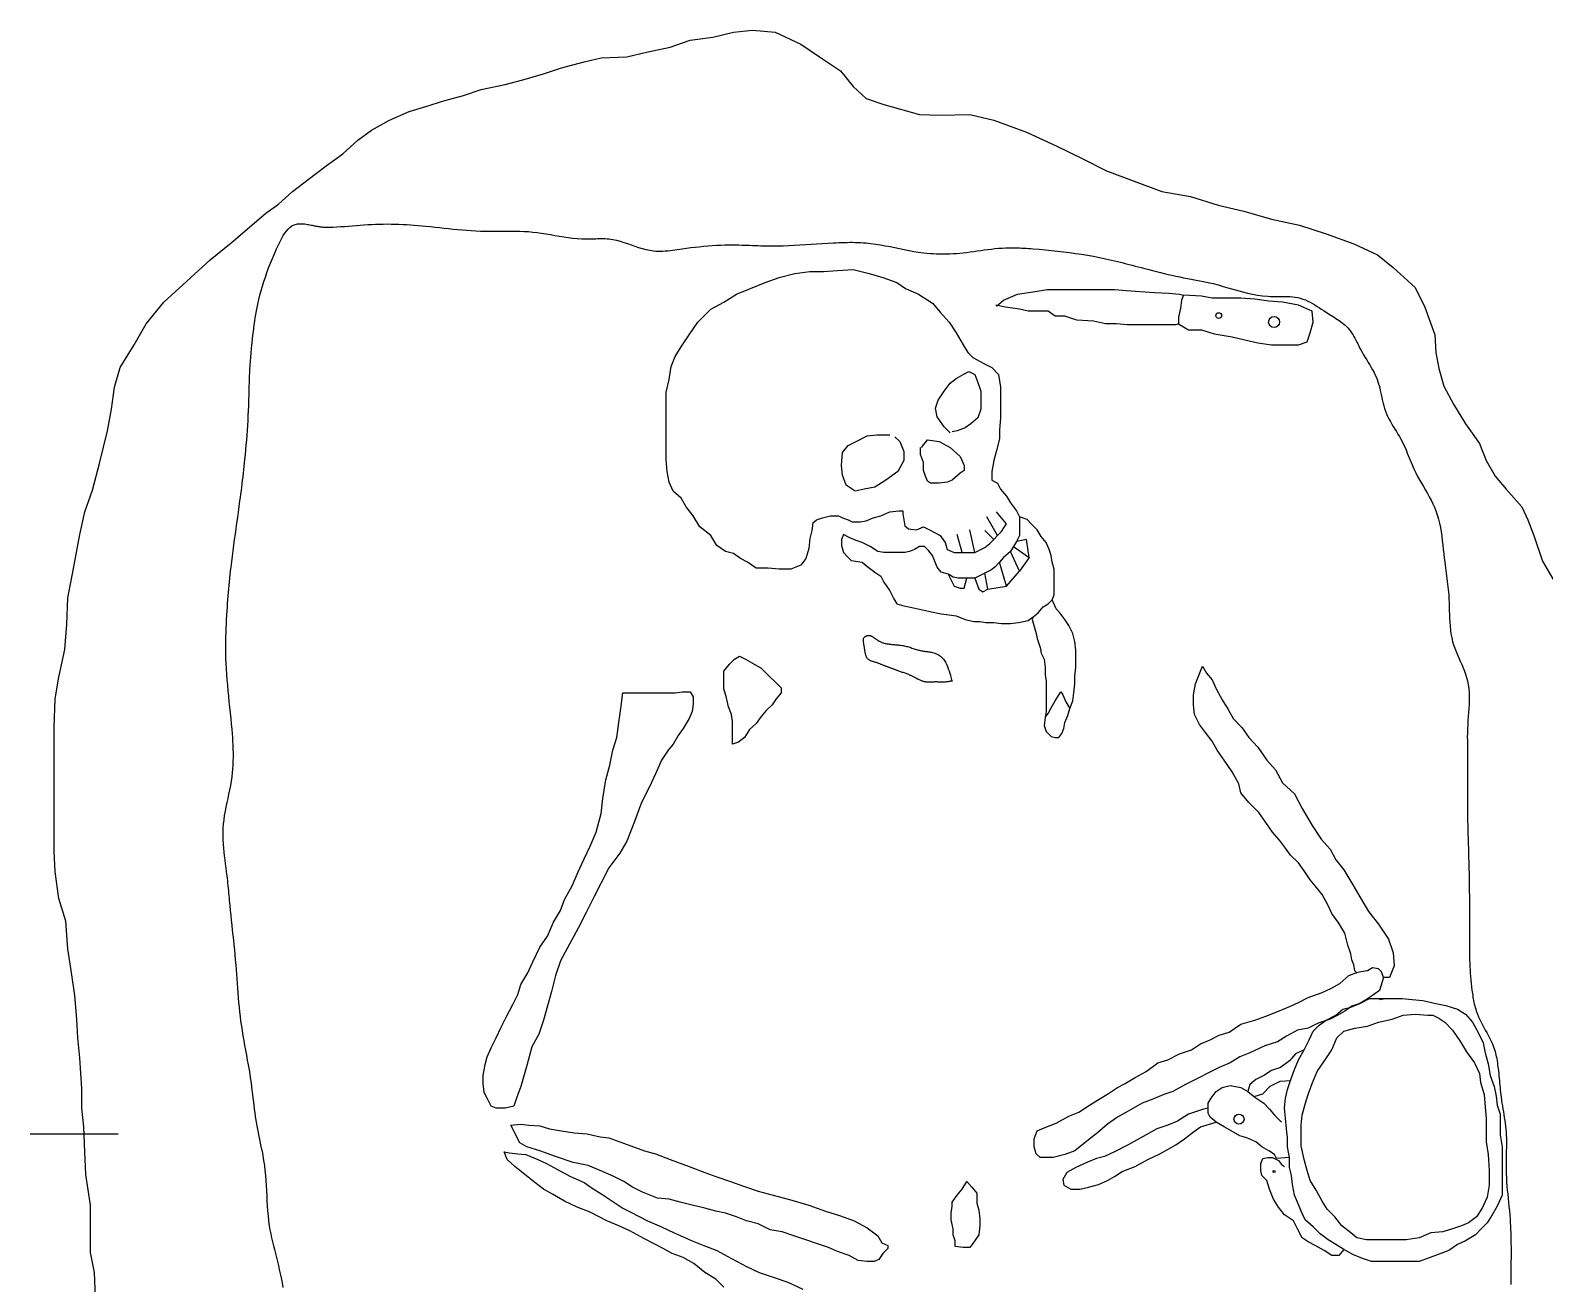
# Model space of a CAD drawing. Extents: x 1.8 to 16.5, y -1.2 to 17.1.
# Drawn here: x 4.76 to 12.05, y 11.09 to 17.12 of the extents above; entities that cross this region are included whole.
import ezdxf

# ---------------------------------------------------------------- set-up
doc = ezdxf.new("R2010")
doc.units = 0
doc.layers.add('LAYER1', color=7, linetype='CONTINUOUS')

msp = doc.modelspace()

# ---------------------------------------------------------------- linework, layer by layer
at = {"layer": 'LAYER1', "color": 7, "linetype": 'CONTINUOUS'}
for points in [[(5.8896, 16.2403), (5.9514, 16.2832), (6.0181, 16.3451), (6.0943, 16.4022), (6.18, 16.4688), (6.2609, 16.526), (6.3323, 16.5926), (6.399, 16.6402), (6.4847, 16.6879), (6.5799, 16.7307), (6.6609, 16.7545), (6.7513, 16.7831), (6.8418, 16.8069), (6.9275, 16.8354), (7.0418, 16.8593), (7.1275, 16.8831), (7.2274, 16.9116), (7.3131, 16.9402), (7.4226, 16.9688), (7.5036, 16.9878), (7.6274, 16.9926), (7.7226, 17.0164), (7.8369, 17.0402), (7.9321, 17.0735), (8.0416, 17.0878), (8.1416, 17.1116), (8.232, 17.1211), (8.3415, 17.1116), (8.4653, 17.0545), (8.5558, 16.9926), (8.6558, 16.9259), (8.7177, 16.8497), (8.7796, 16.7926), (8.8653, 16.764), (9.0367, 16.7164), (9.1367, 16.7117), (9.2795, 16.7164), (9.3938, 16.6879), (9.5509, 16.6307), (9.6937, 16.5641), (9.8223, 16.5022), (9.9365, 16.445), (10.2032, 16.3451), (10.3412, 16.3212), (10.4745, 16.2784), (10.5983, 16.2498), (10.7317, 16.2117), (10.865, 16.1832), (10.9935, 16.1403), (11.1268, 16.0927), (11.2411, 16.0403), (11.3173, 15.9784), (11.422, 15.8832), (11.4696, 15.788), (11.5172, 15.6547), (11.522, 15.569), (11.5363, 15.4928), (11.5601, 15.4071), (11.6077, 15.3214), (11.6648, 15.2262), (11.7315, 15.131), (11.7648, 15.05), (11.8077, 14.9738), (11.86, 14.9119), (11.9362, 14.8262), (11.9648, 14.7643), (11.9934, 14.6882), (12.0362, 14.5644), (12.1029, 14.4501)], [(5.0706, 11.0221), (5.0659, 11.1411), (5.0468, 11.2363), (5.0468, 11.3649), (5.0468, 11.4649), (5.023, 11.6125), (5.0183, 11.722), (5.0135, 11.841), (5.004, 11.9315), (5.004, 12.0267), (4.9945, 12.1743), (4.9849, 12.2695), (4.9802, 12.36), (4.9706, 12.4742), (4.9564, 12.5742), (4.9373, 12.698), (4.9278, 12.8313), (4.8945, 12.9408), (4.8754, 13.0694), (4.8707, 13.1694), (4.8707, 13.2836), (4.8707, 13.4312), (4.8707, 13.5645), (4.8707, 13.6693), (4.8707, 13.7645), (4.8754, 13.9026), (4.8945, 14.0073), (4.923, 14.1406), (4.9326, 14.2597), (4.9373, 14.3882), (4.9611, 14.512), (4.9945, 14.6929), (5.0183, 14.8024), (5.0563, 14.9072), (5.0897, 15.0357), (5.1278, 15.1929), (5.1468, 15.2976), (5.1611, 15.4023), (5.1897, 15.4976), (5.2563, 15.6071), (5.3135, 15.7071), (5.3992, 15.8118), (5.5087, 15.9118), (5.6229, 16.0165), (5.7229, 16.0975), (5.8896, 16.2403)], [(5.7425, 12.6695), (5.7402, 12.6934), (5.7378, 12.7172), (5.7354, 12.741), (5.7329, 12.7648), (5.7304, 12.7886), (5.7278, 12.8124), (5.7253, 12.8362), (5.7229, 12.8599), (5.7205, 12.8837), (5.7182, 12.9075), (5.717, 12.9194), (5.7159, 12.9313), (5.7148, 12.9432), (5.7137, 12.9551), (5.7126, 12.967), (5.7115, 12.9789), (5.7103, 12.9908), (5.7091, 13.0027), (5.7079, 13.0146), (5.7066, 13.0265), (5.7053, 13.0384), (5.7039, 13.0503), (5.7015, 13.0694), (5.6989, 13.0885), (5.6963, 13.1076), (5.6938, 13.1267), (5.6914, 13.1457), (5.6892, 13.1648), (5.6873, 13.1839), (5.6857, 13.2029), (5.6846, 13.222), (5.6841, 13.241), (5.6841, 13.2599), (5.6848, 13.2789), (5.6865, 13.2996), (5.6889, 13.3202), (5.692, 13.3408), (5.6957, 13.3614), (5.6997, 13.382), (5.704, 13.4026), (5.7084, 13.4232), (5.7128, 13.4438), (5.7171, 13.4644), (5.721, 13.485), (5.7246, 13.5057), (5.7277, 13.5264), (5.7299, 13.5454), (5.7316, 13.5643), (5.7328, 13.5833), (5.7335, 13.6023), (5.7339, 13.6214), (5.7338, 13.6405), (5.7334, 13.6596), (5.7328, 13.6786), (5.7318, 13.6977), (5.7306, 13.7168), (5.7292, 13.7359), (5.7277, 13.755), (5.7253, 13.7817), (5.7227, 13.8083), (5.72, 13.8349), (5.7173, 13.8615), (5.7145, 13.8881), (5.7117, 13.9146), (5.709, 13.9412), (5.7065, 13.9677), (5.7042, 13.9942), (5.7022, 14.0208), (5.7005, 14.0474), (5.6991, 14.074), (5.6983, 14.095), (5.6978, 14.116), (5.6976, 14.137), (5.6975, 14.158), (5.6977, 14.1791), (5.6981, 14.2001), (5.6987, 14.2211), (5.6994, 14.2422), (5.7003, 14.2632), (5.7014, 14.2843), (5.7026, 14.3053), (5.7039, 14.3263), (5.7051, 14.3438), (5.7063, 14.3613), (5.7076, 14.3788), (5.709, 14.3963), (5.7105, 14.4138), (5.7121, 14.4312), (5.7137, 14.4487), (5.7154, 14.4661), (5.7172, 14.4835), (5.719, 14.501), (5.7209, 14.5184), (5.7229, 14.5358), (5.7261, 14.5624), (5.7294, 14.589), (5.7328, 14.6156), (5.7363, 14.6422), (5.7399, 14.6688), (5.7436, 14.6954), (5.7473, 14.7219), (5.7511, 14.7485), (5.7548, 14.7751), (5.7585, 14.8017), (5.7622, 14.8282), (5.7658, 14.8548), (5.768, 14.8714), (5.7702, 14.8881), (5.7723, 14.9047), (5.7744, 14.9214), (5.7765, 14.938), (5.7785, 14.9547), (5.7805, 14.9714), (5.7824, 14.988), (5.7843, 15.0047), (5.7861, 15.0214), (5.7879, 15.0381), (5.7896, 15.0548), (5.7919, 15.0781), (5.794, 15.1015), (5.7961, 15.1249), (5.798, 15.1482), (5.7998, 15.1716), (5.8015, 15.195), (5.803, 15.2185), (5.8044, 15.2419), (5.8057, 15.2653), (5.8068, 15.2888), (5.8078, 15.3122), (5.8086, 15.3357), (5.809, 15.348), (5.8093, 15.3603), (5.8097, 15.3726), (5.81, 15.3849), (5.8103, 15.3972), (5.8106, 15.4095), (5.811, 15.4219), (5.8113, 15.4342), (5.8118, 15.4464), (5.8122, 15.4587), (5.8128, 15.471), (5.8134, 15.4833), (5.8139, 15.4932), (5.8145, 15.5031), (5.8152, 15.513), (5.8159, 15.5229), (5.8166, 15.5328), (5.8174, 15.5427), (5.8183, 15.5526), (5.8191, 15.5626), (5.82, 15.5725), (5.821, 15.5824), (5.8219, 15.5924), (5.8229, 15.6023), (5.8246, 15.6192), (5.8264, 15.6361), (5.8283, 15.653), (5.8303, 15.6699), (5.8324, 15.6867), (5.8346, 15.7035), (5.837, 15.7203), (5.8395, 15.7369), (5.8422, 15.7534), (5.8451, 15.7699), (5.8482, 15.7862), (5.8515, 15.8023), (5.8564, 15.8245), (5.8617, 15.8464), (5.8676, 15.8682), (5.8738, 15.8898), (5.8806, 15.9115), (5.8878, 15.9332), (5.8955, 15.955), (5.9037, 15.977), (5.9125, 15.9993), (5.9217, 16.0221), (5.9315, 16.0452), (5.9419, 16.0689), (5.9478, 16.082), (5.9539, 16.095), (5.9602, 16.1079), (5.9669, 16.1204), (5.9739, 16.1325), (5.9813, 16.1438), (5.9892, 16.1543), (5.9976, 16.1638), (6.0065, 16.1721), (6.016, 16.179), (6.0262, 16.1843), (6.0371, 16.1879)], [(6.0371, 16.1879), (6.0426, 16.189), (6.0482, 16.1896), (6.0539, 16.19), (6.0598, 16.19), (6.0657, 16.1897), (6.0718, 16.1892), (6.0779, 16.1885), (6.084, 16.1877), (6.0902, 16.1867), (6.0963, 16.1856), (6.1025, 16.1844), (6.1086, 16.1832), (6.1134, 16.1822), (6.1183, 16.1812), (6.1231, 16.1802), (6.1279, 16.1793), (6.1326, 16.1784), (6.1373, 16.1775), (6.1421, 16.1767), (6.1468, 16.1759), (6.1515, 16.1752), (6.1562, 16.1746), (6.1609, 16.1741), (6.1657, 16.1737), (6.1696, 16.1734), (6.1735, 16.1732), (6.1775, 16.173), (6.1814, 16.1729), (6.1854, 16.1729), (6.1894, 16.1729), (6.1934, 16.173), (6.1974, 16.1731), (6.2013, 16.1732), (6.2053, 16.1733), (6.2093, 16.1735), (6.2133, 16.1737), (6.2321, 16.1746), (6.2508, 16.1758), (6.2695, 16.177), (6.2882, 16.1784), (6.3068, 16.1798), (6.3254, 16.1813), (6.344, 16.1827), (6.3626, 16.1841), (6.3812, 16.1853), (6.3999, 16.1864), (6.4185, 16.1873), (6.4371, 16.1879), (6.4557, 16.1883), (6.4743, 16.1885), (6.493, 16.1884), (6.5116, 16.188), (6.5303, 16.1875), (6.549, 16.1867), (6.5676, 16.1857), (6.5863, 16.1846), (6.6049, 16.1833), (6.6236, 16.1818), (6.6422, 16.1802), (6.6609, 16.1784), (6.6827, 16.1762), (6.7045, 16.1739), (6.7263, 16.1715), (6.7481, 16.1691), (6.7699, 16.1667), (6.7917, 16.1643), (6.8135, 16.1621), (6.8353, 16.1601), (6.8572, 16.1583), (6.879, 16.1567), (6.9008, 16.1555), (6.9227, 16.1546), (6.9437, 16.1541), (6.9648, 16.1539), (6.9859, 16.1539), (7.0069, 16.1541), (7.028, 16.1543), (7.0491, 16.1544), (7.0701, 16.1544), (7.0912, 16.1542), (7.1122, 16.1538), (7.1332, 16.1529), (7.1542, 16.1517), (7.1751, 16.1498), (7.1965, 16.1474), (7.2179, 16.1444), (7.2393, 16.141), (7.2606, 16.1374), (7.282, 16.1337), (7.3033, 16.1301), (7.3247, 16.1266), (7.3461, 16.1234), (7.3675, 16.1207), (7.389, 16.1185), (7.4106, 16.1171), (7.4322, 16.1165), (7.4413, 16.1166), (7.4505, 16.1167), (7.4597, 16.117), (7.4688, 16.1173), (7.478, 16.1177), (7.4871, 16.1179), (7.4963, 16.1182), (7.5054, 16.1182), (7.5145, 16.1182), (7.5236, 16.1179), (7.5327, 16.1173), (7.5417, 16.1165), (7.5598, 16.1139), (7.5778, 16.1101), (7.5957, 16.1053), (7.6135, 16.0999), (7.6312, 16.0941), (7.649, 16.0879), (7.6667, 16.0818), (7.6844, 16.076), (7.7021, 16.0706), (7.72, 16.0658), (7.7379, 16.062), (7.7559, 16.0594), (7.7673, 16.0584), (7.7786, 16.0579), (7.7901, 16.0578), (7.8015, 16.0582), (7.813, 16.0588), (7.8246, 16.0598), (7.8361, 16.061), (7.8477, 16.0624), (7.8593, 16.0639), (7.8708, 16.0656), (7.8824, 16.0672), (7.894, 16.0689), (7.9147, 16.0718), (7.9354, 16.0745), (7.9561, 16.077), (7.9767, 16.0792), (7.9974, 16.0813), (8.018, 16.0831), (8.0386, 16.0846), (8.0591, 16.0859), (8.0797, 16.0869), (8.1003, 16.0875), (8.1209, 16.0879), (8.1416, 16.088), (8.1546, 16.0878), (8.1677, 16.0875), (8.1808, 16.0872), (8.1939, 16.0868), (8.207, 16.0863), (8.2201, 16.0858), (8.2332, 16.0852), (8.2463, 16.0847), (8.2594, 16.0842), (8.2725, 16.0838), (8.2856, 16.0835), (8.2987, 16.0832), (8.3257, 16.083), (8.3527, 16.0833), (8.3796, 16.0839), (8.4066, 16.0848), (8.4335, 16.0861), (8.4605, 16.0875), (8.4874, 16.0891), (8.5144, 16.0908), (8.5414, 16.0926), (8.5684, 16.0943), (8.5954, 16.0959), (8.6225, 16.0975), (8.6356, 16.0982), (8.6487, 16.0988), (8.6618, 16.0993), (8.675, 16.0997), (8.6881, 16.1001), (8.7012, 16.1003), (8.7143, 16.1003), (8.7274, 16.1001), (8.7405, 16.0998), (8.7535, 16.0993), (8.7666, 16.0985), (8.7796, 16.0975), (8.8027, 16.095), (8.8258, 16.0918), (8.8488, 16.0881), (8.8718, 16.0839), (8.8947, 16.0794), (8.9176, 16.0747), (8.9406, 16.0699), (8.9635, 16.0652), (8.9865, 16.0607), (9.0095, 16.0566), (9.0326, 16.0529), (9.0557, 16.0499), (9.0715, 16.0482), (9.0873, 16.0468), (9.1032, 16.0458), (9.119, 16.0451), (9.1349, 16.0447), (9.1508, 16.0446), (9.1667, 16.0448), (9.1826, 16.0453), (9.1986, 16.046), (9.2144, 16.0471), (9.2303, 16.0483), (9.2462, 16.0499), (9.2633, 16.0518), (9.2804, 16.0539), (9.2975, 16.0562), (9.3145, 16.0586), (9.3316, 16.061), (9.3486, 16.0634), (9.3656, 16.0657), (9.3826, 16.0679), (9.3997, 16.0698), (9.4167, 16.0715), (9.4338, 16.0728), (9.4509, 16.0737), (9.462, 16.074), (9.4731, 16.0742), (9.4842, 16.0742), (9.4953, 16.074), (9.5064, 16.0737), (9.5175, 16.0733), (9.5286, 16.0727), (9.5397, 16.0721), (9.5508, 16.0714), (9.562, 16.0706), (9.5731, 16.0698), (9.5842, 16.0689), (9.6134, 16.0665), (9.6426, 16.0639), (9.6718, 16.061), (9.7009, 16.0579), (9.73, 16.0546), (9.7591, 16.0509), (9.788, 16.0469), (9.8169, 16.0426), (9.8458, 16.0379), (9.8745, 16.0328), (9.9032, 16.0273), (9.9318, 16.0213), (9.9461, 16.0181), (9.9605, 16.0148), (9.9748, 16.0114), (9.9891, 16.008), (10.0034, 16.0044), (10.0177, 16.0008), (10.0319, 15.9971), (10.0462, 15.9934), (10.0604, 15.9897), (10.0747, 15.9859), (10.0889, 15.9822), (10.1032, 15.9784), (10.1217, 15.9736), (10.1403, 15.9688), (10.1588, 15.964), (10.1774, 15.9593), (10.196, 15.9547), (10.2146, 15.9502), (10.2333, 15.9458), (10.2519, 15.9416), (10.2706, 15.9375), (10.2894, 15.9335), (10.3081, 15.9297), (10.327, 15.9261), (10.3353, 15.9245), (10.3436, 15.923), (10.352, 15.9215), (10.3603, 15.92), (10.3687, 15.9185), (10.377, 15.917), (10.3854, 15.9155), (10.3937, 15.9139), (10.402, 15.9123), (10.4104, 15.9106), (10.4187, 15.9089), (10.4269, 15.907), (10.4507, 15.9013), (10.4744, 15.895), (10.4979, 15.8883), (10.5214, 15.8814), (10.545, 15.8745), (10.5685, 15.8677), (10.5921, 15.8613), (10.6159, 15.8553), (10.6397, 15.8501), (10.6638, 15.8457), (10.6881, 15.8424), (10.7126, 15.8404), (10.7259, 15.8398), (10.7392, 15.8396), (10.7526, 15.8395), (10.766, 15.8395), (10.7793, 15.8396), (10.7926, 15.8395), (10.8058, 15.8392), (10.8189, 15.8386), (10.8319, 15.8375), (10.8447, 15.836)], [(10.8447, 15.836), (10.8573, 15.8338), (10.8697, 15.8309), (10.8819, 15.8271), (10.8939, 15.8226), (10.9057, 15.8174), (10.9173, 15.8117), (10.9288, 15.8054), (10.9401, 15.7987), (10.9514, 15.7917), (10.9627, 15.7845), (10.9739, 15.7771), (10.9852, 15.7696), (10.9965, 15.7621), (11.0078, 15.7547), (11.0159, 15.7495), (11.0241, 15.7444), (11.0322, 15.7393), (11.0402, 15.7341), (11.0482, 15.7289), (11.056, 15.7237), (11.0637, 15.7183), (11.0712, 15.7127), (11.0784, 15.7069), (11.0853, 15.7009), (11.092, 15.6946), (11.0983, 15.688), (11.1047, 15.6805), (11.1107, 15.6726), (11.1163, 15.6644), (11.1217, 15.6559), (11.1268, 15.6472), (11.1317, 15.6383), (11.1365, 15.6292), (11.1412, 15.6201), (11.1459, 15.6109), (11.1506, 15.6016), (11.1553, 15.5924), (11.1602, 15.5833), (11.1671, 15.5708), (11.1743, 15.5585), (11.1817, 15.5463), (11.1891, 15.5342), (11.1965, 15.5222), (11.2038, 15.5102), (11.211, 15.4981), (11.2178, 15.4859), (11.2244, 15.4737), (11.2305, 15.4612), (11.2361, 15.4486), (11.2411, 15.4357), (11.2451, 15.4237), (11.2486, 15.4116), (11.2517, 15.3993), (11.2546, 15.3869), (11.2573, 15.3744), (11.26, 15.3619), (11.2626, 15.3494), (11.2653, 15.3369), (11.2683, 15.3245), (11.2715, 15.3122), (11.2751, 15.3), (11.2792, 15.2881), (11.2843, 15.2751), (11.2901, 15.2625), (11.2963, 15.25), (11.303, 15.2377), (11.31, 15.2255), (11.3172, 15.2134), (11.3246, 15.2014), (11.332, 15.1893), (11.3393, 15.1773), (11.3465, 15.1651), (11.3535, 15.1529), (11.3601, 15.1405), (11.3655, 15.1297), (11.3706, 15.1187), (11.3755, 15.1077), (11.3802, 15.0965), (11.3848, 15.0854), (11.3893, 15.0741), (11.3938, 15.0629), (11.3982, 15.0517), (11.4028, 15.0405), (11.4074, 15.0293), (11.4122, 15.0182), (11.4173, 15.0072), (11.4255, 14.9902), (11.4343, 14.9735), (11.4434, 14.9569), (11.4528, 14.9404), (11.4623, 14.924), (11.4718, 14.9076), (11.4812, 14.8912), (11.4903, 14.8748), (11.4991, 14.8582), (11.5074, 14.8414), (11.5151, 14.8244), (11.522, 14.8072), (11.5288, 14.7877), (11.5346, 14.7678), (11.5395, 14.7476), (11.5438, 14.7272), (11.5474, 14.7066), (11.5505, 14.6858), (11.5532, 14.6648), (11.5557, 14.6438), (11.5579, 14.6227), (11.5602, 14.6017), (11.5624, 14.5806), (11.5648, 14.5596), (11.5665, 14.5465), (11.5682, 14.5333), (11.57, 14.5202), (11.5718, 14.5072), (11.5736, 14.4941), (11.5754, 14.4811), (11.5771, 14.468), (11.5788, 14.455), (11.5803, 14.4419), (11.5817, 14.4288), (11.5829, 14.4157), (11.5839, 14.4025), (11.585, 14.3837), (11.5857, 14.3649), (11.5863, 14.346), (11.5867, 14.3271), (11.5872, 14.3083), (11.5879, 14.2894), (11.5889, 14.2707), (11.5904, 14.252), (11.5924, 14.2334), (11.595, 14.215), (11.5985, 14.1968), (11.6029, 14.1787), (11.6078, 14.1626), (11.6134, 14.1466), (11.6196, 14.1307), (11.6261, 14.1149), (11.6329, 14.0992), (11.6398, 14.0835), (11.6466, 14.0678), (11.6532, 14.0521), (11.6595, 14.0363), (11.6652, 14.0204), (11.6702, 14.0044), (11.6744, 13.9883), (11.6779, 13.9699), (11.6803, 13.9513), (11.6818, 13.9325), (11.6824, 13.9136), (11.6823, 13.8946), (11.6817, 13.8754), (11.6807, 13.8562), (11.6794, 13.8369), (11.678, 13.8176), (11.6766, 13.7982), (11.6753, 13.779), (11.6744, 13.7597), (11.674, 13.7506), (11.6738, 13.7414), (11.6737, 13.7322), (11.6736, 13.7231), (11.6736, 13.714), (11.6737, 13.7049), (11.6737, 13.6957), (11.6738, 13.6866), (11.674, 13.6775), (11.6741, 13.6684), (11.6742, 13.6593), (11.6744, 13.6502), (11.6745, 13.6399), (11.6745, 13.6296), (11.6746, 13.6193), (11.6746, 13.609), (11.6746, 13.5987), (11.6746, 13.5884), (11.6746, 13.5781), (11.6746, 13.5677), (11.6745, 13.5574), (11.6745, 13.5471), (11.6744, 13.5368), (11.6744, 13.5264), (11.6743, 13.5126), (11.6742, 13.4987), (11.6741, 13.4848), (11.6741, 13.4709), (11.674, 13.457), (11.674, 13.4431), (11.674, 13.4292), (11.674, 13.4153), (11.674, 13.4015), (11.6741, 13.3876), (11.6742, 13.3737), (11.6744, 13.3598), (11.6746, 13.3439), (11.6749, 13.3281), (11.6752, 13.3122), (11.6755, 13.2963), (11.6759, 13.2805), (11.6764, 13.2646), (11.6768, 13.2487), (11.6773, 13.2328), (11.6777, 13.217), (11.6782, 13.2011), (11.6787, 13.1852), (11.6791, 13.1694), (11.6799, 13.142), (11.6806, 13.1146), (11.6812, 13.0872), (11.6818, 13.0599), (11.6823, 13.0325), (11.6828, 13.0051), (11.6832, 12.9777), (11.6835, 12.9504), (11.6837, 12.923), (11.6839, 12.8956), (11.6839, 12.8682), (11.6839, 12.8408), (11.6838, 12.8273), (11.6838, 12.8139), (11.6837, 12.8004), (11.6836, 12.7869), (11.6835, 12.7734), (11.6835, 12.7599), (11.6834, 12.7464), (11.6834, 12.7329), (11.6835, 12.7194), (11.6835, 12.7059), (11.6837, 12.6924), (11.6839, 12.679), (11.6842, 12.6627), (11.6847, 12.6464), (11.6853, 12.6301), (11.686, 12.6138), (11.6869, 12.5975), (11.6879, 12.5813), (11.6891, 12.565), (11.6905, 12.5487), (11.6921, 12.5325), (11.6939, 12.5162), (11.6959, 12.5), (11.6982, 12.4838), (11.6994, 12.4752), (11.7008, 12.4667), (11.7023, 12.4582), (11.7038, 12.4498), (11.7055, 12.4413), (11.7073, 12.4329), (11.7093, 12.4246), (11.7115, 12.4163), (11.7138, 12.408), (11.7163, 12.3999), (11.719, 12.3918), (11.722, 12.3838), (11.7274, 12.3707), (11.7333, 12.3578), (11.7396, 12.3451), (11.7463, 12.3326), (11.7532, 12.3201), (11.7602, 12.3076), (11.7672, 12.2952), (11.774, 12.2827), (11.7807, 12.2701), (11.787, 12.2574), (11.7928, 12.2445), (11.7981, 12.2314), (11.8013, 12.2227), (11.8042, 12.2138), (11.8068, 12.2049), (11.8092, 12.1959), (11.8113, 12.1868), (11.8133, 12.1776), (11.8151, 12.1684), (11.8167, 12.1592), (11.8182, 12.1499), (11.8196, 12.1406), (11.8208, 12.1312), (11.822, 12.1219), (11.8233, 12.1104), (11.8245, 12.0988), (11.8256, 12.0873), (11.8267, 12.0758), (11.8278, 12.0642), (11.8289, 12.0527), (11.8299, 12.0412), (11.831, 12.0297), (11.8322, 12.0182), (11.8334, 12.0068), (11.8348, 11.9953), (11.8362, 11.9838), (11.8382, 11.9699), (11.8403, 11.9561), (11.8425, 11.9422), (11.8448, 11.9283), (11.8471, 11.9145), (11.8494, 11.9006), (11.8516, 11.8867), (11.8537, 11.8729)], [(9.5747, 14.7453), (9.5747, 14.7453)], [(9.3652, 14.4311), (9.3652, 14.4311)], [(5.9742, 11.0687), (5.9701, 11.0913), (5.9657, 11.1139), (5.961, 11.1363), (5.9567, 11.1554), (5.9521, 11.1745), (5.9474, 11.1935), (5.9426, 11.2125), (5.9377, 11.2314), (5.9329, 11.2504), (5.9282, 11.2694), (5.9237, 11.2884), (5.9194, 11.3074), (5.9154, 11.3265), (5.9118, 11.3457), (5.9086, 11.3649), (5.9053, 11.3889), (5.9026, 11.4129), (5.9005, 11.4371), (5.8988, 11.4613), (5.8974, 11.4856), (5.8961, 11.5099), (5.8948, 11.5343), (5.8935, 11.5586), (5.8919, 11.5828), (5.8901, 11.6071), (5.8877, 11.6312), (5.8848, 11.6553), (5.8824, 11.6721), (5.8796, 11.6888), (5.8766, 11.7055), (5.8735, 11.7222), (5.8701, 11.7388), (5.8667, 11.7554), (5.8632, 11.772), (5.8597, 11.7887), (5.8563, 11.8053), (5.8529, 11.8219), (5.8497, 11.8386), (5.8467, 11.8553), (5.8437, 11.873), (5.841, 11.8908), (5.8385, 11.9087), (5.8361, 11.9265), (5.8338, 11.9444), (5.8317, 11.9623), (5.8295, 11.9802), (5.8274, 11.9981), (5.8252, 12.0159), (5.823, 12.0338), (5.8206, 12.0517), (5.8181, 12.0695), (5.8146, 12.093), (5.8108, 12.1165), (5.8067, 12.1399), (5.8026, 12.1632), (5.7983, 12.1866), (5.794, 12.21), (5.7897, 12.2333), (5.7855, 12.2567), (5.7814, 12.2801), (5.7775, 12.3035), (5.7739, 12.327), (5.7705, 12.3504), (5.7677, 12.3729), (5.7651, 12.3955), (5.7627, 12.418), (5.7606, 12.4406), (5.7587, 12.4632), (5.7569, 12.4859), (5.7552, 12.5085), (5.7535, 12.5312), (5.7519, 12.5538), (5.7502, 12.5765), (5.7485, 12.5992), (5.7467, 12.6218), (5.7447, 12.6457), (5.7425, 12.6695)], [(10.8888, 12.2124), (10.8888, 12.2124)], [(11.8537, 11.8729), (11.8557, 11.859), (11.8574, 11.8451), (11.8589, 11.8311), (11.86, 11.8172), (11.8609, 11.8022), (11.8615, 11.7872), (11.8617, 11.7721), (11.8618, 11.757), (11.8616, 11.7419), (11.8613, 11.7268), (11.861, 11.7117), (11.8606, 11.6966), (11.8603, 11.6815), (11.86, 11.6664), (11.8599, 11.6513), (11.86, 11.6363), (11.8606, 11.6164), (11.8615, 11.5965), (11.8627, 11.5767), (11.8643, 11.5568), (11.866, 11.537), (11.8679, 11.5172), (11.8699, 11.4973), (11.8719, 11.4775), (11.8739, 11.4577), (11.8758, 11.4379), (11.8775, 11.4181), (11.8791, 11.3982), (11.8802, 11.3812), (11.8812, 11.3641), (11.882, 11.3471), (11.8826, 11.33), (11.8831, 11.313), (11.8835, 11.2959), (11.8837, 11.2789), (11.8839, 11.2618), (11.884, 11.2447), (11.884, 11.2276), (11.8839, 11.2106), (11.8838, 11.1935), (11.8838, 11.1812), (11.8837, 11.1689), (11.8836, 11.1566), (11.8835, 11.1443), (11.8834, 11.132), (11.8834, 11.1197), (11.8834, 11.1074), (11.8834, 11.0951), (11.8834, 11.0828)]]:
    msp.add_lwpolyline(points, dxfattribs=at)
at = {"layer": 'LAYER1', "color": 4, "linetype": 'CONTINUOUS'}
for points in [[(8.5225, 14.7501), (8.5177, 14.712), (8.5082, 14.6739), (8.5034, 14.6263), (8.4891, 14.5787), (8.4653, 14.5453), (8.4177, 14.5263), (8.3606, 14.5263), (8.3082, 14.5311), (8.2511, 14.5311), (8.2082, 14.5596), (8.1749, 14.5787), (8.1416, 14.6025), (8.1035, 14.612), (8.0606, 14.6406), (8.0321, 14.6882), (7.9797, 14.731), (7.9464, 14.7834), (7.913, 14.8262), (7.8892, 14.8691), (7.8511, 14.9024), (7.8321, 14.9453), (7.8226, 14.9976), (7.8178, 15.0548), (7.8178, 15.1262), (7.8178, 15.1976), (7.8178, 15.2547), (7.8178, 15.3166), (7.8178, 15.3785), (7.8321, 15.4404), (7.8416, 15.5023), (7.8607, 15.5499), (7.8892, 15.5976), (7.9273, 15.6547), (7.9702, 15.7166), (8.0321, 15.7785), (8.094, 15.8118), (8.1559, 15.8499), (8.2225, 15.8785), (8.2939, 15.907), (8.3606, 15.9308), (8.4368, 15.9499), (8.5082, 15.9594), (8.5748, 15.9594), (8.6415, 15.9642), (8.7177, 15.9689), (8.7939, 15.9499), (8.8605, 15.9308), (8.9272, 15.907), (8.97, 15.8785), (9.0319, 15.8499), (9.0986, 15.807), (9.1367, 15.7642), (9.1795, 15.7166), (9.2128, 15.6642), (9.2462, 15.6071), (9.27, 15.569), (9.2938, 15.5452), (9.3462, 15.5166), (9.3842, 15.4976), (9.4176, 15.4642), (9.4271, 15.4023), (9.4271, 15.35), (9.4271, 15.3166), (9.4271, 15.2547), (9.4223, 15.1976), (9.4223, 15.1548), (9.408, 15.0976), (9.3938, 15.05), (9.3842, 14.9976), (9.3842, 14.9548), (9.4128, 14.9405), (9.4271, 14.9119), (9.4557, 14.8786), (9.4747, 14.8453), (9.5033, 14.8072), (9.5176, 14.7786), (9.5176, 14.7215), (9.5176, 14.6882), (9.5033, 14.6596), (9.489, 14.6358), (9.4747, 14.612), (9.4414, 14.5834), (9.4223, 14.5596), (9.3985, 14.5358), (9.3795, 14.5215), (9.3509, 14.5072), (9.3319, 14.4977), (9.3033, 14.4834), (9.2843, 14.4834), (9.2652, 14.4834), (9.2414, 14.4834), (9.2224, 14.4834), (9.1986, 14.4882), (9.1748, 14.5025), (9.1414, 14.512), (9.1224, 14.5358), (9.1081, 14.5691), (9.0986, 14.5929), (9.0795, 14.6168), (9.0605, 14.6358), (9.0367, 14.6358), (9.0129, 14.6215), (8.9891, 14.612), (8.9653, 14.6072), (8.9272, 14.6072), (8.8938, 14.6072), (8.8653, 14.6072), (8.8367, 14.612), (8.7986, 14.6358), (8.7605, 14.6548), (8.732, 14.6644), (8.6986, 14.6786), (8.6701, 14.6929), (8.6605, 14.6691), (8.6605, 14.6406), (8.6701, 14.6072), (8.6891, 14.5882), (8.7082, 14.5691), (8.7605, 14.5596), (8.7891, 14.5358), (8.8224, 14.512), (8.851, 14.493), (8.8653, 14.4644), (8.8938, 14.4215), (8.9129, 14.3835), (8.9272, 14.3597), (8.9605, 14.3501), (9.0081, 14.3406), (9.051, 14.3311), (9.0938, 14.3216), (9.1414, 14.312), (9.1795, 14.3073), (9.2128, 14.3025), (9.2557, 14.2835), (9.2985, 14.274), (9.3271, 14.274), (9.3557, 14.2692), (9.3938, 14.2692), (9.4319, 14.2644), (9.4747, 14.2644), (9.5128, 14.2692), (9.5366, 14.274), (9.5604, 14.2787), (9.5842, 14.2978), (9.608, 14.3168), (9.6318, 14.3454), (9.6556, 14.3597), (9.6747, 14.3787), (9.6842, 14.4025), (9.6842, 14.4263), (9.6842, 14.4596), (9.6842, 14.493), (9.6842, 14.5263), (9.6747, 14.5596), (9.6699, 14.5929), (9.6604, 14.6215), (9.6461, 14.6548), (9.6223, 14.6834), (9.6033, 14.7167), (9.5747, 14.7453), (9.5747, 14.7453)], [(9.1843, 15.1833), (9.1557, 15.2119), (9.1224, 15.2595), (9.1129, 15.3024), (9.1271, 15.3404), (9.1557, 15.3833), (9.1843, 15.4214), (9.2128, 15.4452), (9.2462, 15.4642), (9.2747, 15.4785), (9.3033, 15.4642), (9.3176, 15.4261), (9.3319, 15.3833), (9.3319, 15.3357), (9.3319, 15.2976), (9.3176, 15.2547), (9.2843, 15.2262), (9.2557, 15.2071), (9.2176, 15.1929), (9.1938, 15.1881)], [(8.9176, 15.1643), (8.9415, 15.1405), (8.9605, 15.0929), (8.9605, 15.05), (8.9319, 14.9976), (8.8748, 14.9548), (8.8224, 14.9215), (8.7701, 14.9119), (8.7272, 14.9024), (8.6844, 14.931), (8.6653, 14.9786), (8.6605, 15.0262), (8.6653, 15.0881), (8.6939, 15.1214), (8.732, 15.1405), (8.7843, 15.169), (8.8319, 15.1738), (8.8938, 15.1738)], [(9.0462, 15.1119), (9.0748, 15.15), (9.1319, 15.1405), (9.1843, 15.1119), (9.2319, 15.0691), (9.2509, 15.0262), (9.2509, 15.0024), (9.2319, 14.9881), (9.1938, 14.9548), (9.17, 14.9453), (9.1319, 14.9405), (9.0891, 14.9405), (9.0748, 14.95), (9.0652, 14.9738), (9.0557, 15.0024), (9.0557, 15.0405), (9.0414, 15.0786), (9.0414, 15.1119)], [(8.5225, 14.7501), (8.5415, 14.7643), (8.5701, 14.7739), (8.6082, 14.7834), (8.6463, 14.7834), (8.6653, 14.7739), (8.6939, 14.7643), (8.7129, 14.7548), (8.751, 14.7548), (8.7796, 14.7596), (8.8129, 14.7739), (8.851, 14.7834), (8.8938, 14.8024), (8.9367, 14.8072), (8.9557, 14.8072), (8.9557, 14.7929), (8.9605, 14.7643), (8.9653, 14.7358), (8.9843, 14.7215), (9.0224, 14.7167), (9.0557, 14.731), (9.0843, 14.7167), (9.1081, 14.7025), (9.1367, 14.6882), (9.1605, 14.6548), (9.17, 14.6215), (9.2033, 14.6072), (9.2414, 14.6072), (9.2795, 14.6072), (9.3033, 14.6072), (9.3319, 14.6215), (9.3509, 14.631), (9.3747, 14.6501), (9.3938, 14.6691), (9.4128, 14.6882), (9.4319, 14.7072), (9.4461, 14.731), (9.4557, 14.7453)], [(9.4557, 14.7453), (9.408, 14.8024)], [(9.4128, 14.6882), (9.3604, 14.7786)], [(9.5747, 14.7453), (9.5544, 14.7656), (9.5176, 14.7786)], [(9.2414, 14.6072), (9.2176, 14.6929)], [(9.3033, 14.6072), (9.2795, 14.7167)], [(9.3938, 14.6691), (9.3509, 14.712)], [(9.5652, 14.5834), (9.5509, 14.6691), (9.5033, 14.6596)], [(9.4557, 14.4454), (9.5176, 14.5168), (9.4747, 14.612)], [(9.489, 14.6358), (9.5652, 14.5834), (9.5176, 14.5168)], [(9.3033, 14.4834), (9.3223, 14.4311), (9.3414, 14.4168), (9.3652, 14.4311), (9.3509, 14.5072)], [(9.3652, 14.4311), (9.4557, 14.4454), (9.4223, 14.5596)], [(9.1748, 14.5025), (9.2033, 14.4454), (9.2319, 14.4358), (9.2509, 14.4358), (9.2652, 14.4834)], [(9.5842, 14.2978), (9.5794, 14.2835), (9.589, 14.2501), (9.5985, 14.2168), (9.6033, 14.193), (9.6175, 14.1502), (9.6223, 14.1216), (9.6366, 14.093), (9.6413, 14.0549), (9.6413, 14.0168), (9.6461, 13.9883), (9.6461, 13.955), (9.6461, 13.9121), (9.6461, 13.8693), (9.6461, 13.8407), (9.6413, 13.8121), (9.6366, 13.774), (9.6461, 13.7455), (9.6699, 13.7217), (9.689, 13.7169), (9.708, 13.7169), (9.7223, 13.7359), (9.7318, 13.7597), (9.7366, 13.7883), (9.7508, 13.8216), (9.7604, 13.855), (9.7747, 13.8931), (9.7794, 13.9311), (9.7842, 13.974), (9.7842, 14.0121), (9.7889, 14.0549), (9.7889, 14.093), (9.7889, 14.1359), (9.7842, 14.1787), (9.7747, 14.2168), (9.7556, 14.2549), (9.7366, 14.2835), (9.7128, 14.3168), (9.6937, 14.3358), (9.6747, 14.3787)], [(9.1938, 13.9883), (9.1931, 13.9881), (9.1918, 13.9879), (9.1902, 13.9876), (9.1882, 13.9872), (9.1859, 13.9867), (9.1833, 13.9863), (9.1805, 13.9858), (9.1776, 13.9853), (9.1745, 13.9848), (9.1714, 13.9843), (9.1683, 13.9839), (9.1652, 13.9835), (9.1599, 13.983), (9.1549, 13.9827), (9.1501, 13.9825), (9.1456, 13.9824), (9.1412, 13.9825), (9.137, 13.9826), (9.1329, 13.9828), (9.1289, 13.983), (9.1249, 13.9832), (9.1209, 13.9834), (9.1169, 13.9835), (9.1129, 13.9835), (9.1091, 13.9834), (9.1052, 13.9833), (9.1013, 13.9831), (9.0974, 13.9829), (9.0934, 13.9827), (9.0893, 13.9825), (9.0853, 13.9824), (9.0812, 13.9823), (9.0772, 13.9824), (9.0732, 13.9826), (9.0692, 13.983), (9.0652, 13.9835), (9.0619, 13.9841), (9.0586, 13.9849), (9.0553, 13.9858), (9.0521, 13.9868), (9.0489, 13.9879), (9.0457, 13.9892), (9.0426, 13.9905), (9.0395, 13.9918), (9.0364, 13.9933), (9.0333, 13.9947), (9.0302, 13.9963), (9.0272, 13.9978), (9.024, 13.9994), (9.0208, 14.0011), (9.0176, 14.0027), (9.0145, 14.0044), (9.0113, 14.006), (9.0082, 14.0076), (9.005, 14.0092), (9.0019, 14.0108), (8.9987, 14.0124), (8.9955, 14.0139), (8.9923, 14.0154), (8.9891, 14.0168), (8.9848, 14.0187), (8.9805, 14.0204), (8.9762, 14.0221), (8.9718, 14.0237), (8.9675, 14.0253), (8.9631, 14.0268), (8.9587, 14.0283), (8.9543, 14.0298), (8.9499, 14.0313), (8.9455, 14.0328), (8.9411, 14.0344), (8.9367, 14.0359), (8.9335, 14.037), (8.9303, 14.0382), (8.9271, 14.0394), (8.924, 14.0405), (8.9208, 14.0417), (8.9176, 14.0429), (8.9145, 14.0441), (8.9113, 14.0454), (8.9081, 14.0466), (8.905, 14.0478), (8.9018, 14.049), (8.8986, 14.0502), (8.8954, 14.0514), (8.8922, 14.0525), (8.889, 14.0537), (8.8859, 14.0549), (8.8827, 14.0561), (8.8795, 14.0573), (8.8763, 14.0584), (8.8731, 14.0596), (8.87, 14.0608), (8.8668, 14.062), (8.8636, 14.0632), (8.8605, 14.0645), (8.8574, 14.0657), (8.8543, 14.0669), (8.8512, 14.0682), (8.8481, 14.0694), (8.8449, 14.0707), (8.8418, 14.0719), (8.8387, 14.0731), (8.8355, 14.0743), (8.8323, 14.0755), (8.829, 14.0766), (8.8258, 14.0777), (8.8224, 14.0787), (8.8194, 14.0796), (8.8164, 14.0805), (8.8133, 14.0814), (8.8103, 14.0823), (8.8073, 14.0832), (8.8044, 14.0843), (8.8016, 14.0854), (8.7988, 14.0866), (8.7962, 14.0879), (8.7936, 14.0895), (8.7913, 14.0911), (8.7891, 14.093), (8.7871, 14.0951), (8.7853, 14.0974), (8.7836, 14.0999), (8.7821, 14.1025), (8.7808, 14.1053), (8.7796, 14.1081), (8.7785, 14.1111), (8.7776, 14.1141), (8.7768, 14.1172), (8.776, 14.1202), (8.7754, 14.1233), (8.7748, 14.1264), (8.7743, 14.1291), (8.7739, 14.1319), (8.7735, 14.1346), (8.7732, 14.1374), (8.7729, 14.1401), (8.7725, 14.1428), (8.7722, 14.1455), (8.7718, 14.1483), (8.7715, 14.1511), (8.771, 14.1539), (8.7706, 14.1568), (8.7701, 14.1597), (8.7694, 14.1631), (8.7687, 14.1665), (8.768, 14.1699), (8.7673, 14.1734), (8.7668, 14.1768), (8.7664, 14.1802), (8.7662, 14.1835), (8.7663, 14.1867), (8.7667, 14.1897), (8.7674, 14.1926), (8.7685, 14.1953), (8.7701, 14.1978), (8.7714, 14.1993), (8.7729, 14.2007), (8.7746, 14.202), (8.7764, 14.2032), (8.7784, 14.2042), (8.7805, 14.2051), (8.7826, 14.2059), (8.7849, 14.2065), (8.7871, 14.2069), (8.7894, 14.2072), (8.7916, 14.2073), (8.7939, 14.2073), (8.7965, 14.207), (8.7992, 14.2065), (8.8017, 14.2057), (8.8041, 14.2047), (8.8066, 14.2036), (8.8089, 14.2023), (8.8112, 14.2009), (8.8135, 14.1994), (8.8157, 14.1979), (8.818, 14.1963), (8.8202, 14.1946), (8.8224, 14.193), (8.8251, 14.1911), (8.8278, 14.1892), (8.8305, 14.1874), (8.8332, 14.1856), (8.8359, 14.1839), (8.8387, 14.1823), (8.8414, 14.1807), (8.8442, 14.1792), (8.8471, 14.1778), (8.8499, 14.1764), (8.8528, 14.1751), (8.8558, 14.174), (8.8595, 14.1726), (8.8633, 14.1714), (8.8672, 14.1703), (8.8711, 14.1693), (8.875, 14.1684), (8.879, 14.1677), (8.883, 14.167), (8.8871, 14.1664), (8.8911, 14.1658), (8.8952, 14.1653), (8.8993, 14.1649), (8.9034, 14.1644), (8.9094, 14.1639), (8.9155, 14.1633), (8.9215, 14.1627), (8.9275, 14.1622), (8.9335, 14.1616), (8.9395, 14.161), (8.9454, 14.1602), (8.9514, 14.1594), (8.9573, 14.1585), (8.9631, 14.1575), (8.969, 14.1563), (8.9748, 14.1549), (8.98, 14.1535), (8.9851, 14.152), (8.9903, 14.1504), (8.9954, 14.1487), (9.0005, 14.147), (9.0056, 14.1453), (9.0108, 14.1435), (9.0159, 14.1418), (9.0211, 14.1402), (9.0262, 14.1386), (9.0314, 14.1372), (9.0367, 14.1359), (9.0414, 14.1348), (9.0461, 14.1339), (9.0509, 14.1331), (9.0557, 14.1324), (9.0605, 14.1317), (9.0653, 14.131), (9.0701, 14.1303), (9.0748, 14.1297), (9.0796, 14.1289), (9.0844, 14.1282), (9.0891, 14.1273), (9.0938, 14.1264), (9.0997, 14.125), (9.1054, 14.1234), (9.1111, 14.1215), (9.1167, 14.1194), (9.1222, 14.1169), (9.1275, 14.1141), (9.1327, 14.111), (9.1377, 14.1074), (9.1425, 14.1033), (9.1471, 14.0988), (9.1515, 14.0938), (9.1557, 14.0883), (9.1614, 14.0791), (9.1665, 14.0691), (9.1712, 14.0584), (9.1754, 14.0475), (9.1791, 14.0367), (9.1823, 14.0261), (9.1852, 14.0163), (9.1876, 14.0074), (9.1897, 13.9999), (9.1914, 13.994), (9.1927, 13.99), (9.1938, 13.9883), (9.1938, 13.9883), (9.1939, 13.9882), (9.1939, 13.9882), (9.194, 13.9882), (9.194, 13.9882), (9.194, 13.9882), (9.194, 13.9882), (9.194, 13.9883), (9.194, 13.9883), (9.194, 13.9883), (9.1939, 13.9883), (9.1938, 13.9883)], [(8.1368, 13.6836), (8.1368, 13.7217), (8.1368, 13.755), (8.1368, 13.7931), (8.1321, 13.8264), (8.1178, 13.8645), (8.1082, 13.9073), (8.094, 13.9502), (8.094, 13.9978), (8.094, 14.0359), (8.1225, 14.0692), (8.1463, 14.093), (8.1701, 14.1073), (8.1987, 14.093), (8.232, 14.074), (8.2749, 14.0502), (8.313, 14.0121), (8.3415, 13.9835), (8.3701, 13.955), (8.3701, 13.9311), (8.3463, 13.9026), (8.3273, 13.874), (8.2987, 13.8454), (8.2749, 13.8169), (8.2511, 13.7836), (8.2178, 13.755), (8.1939, 13.7169), (8.1654, 13.6931), (8.1368, 13.6836)], [(10.3984, 14.0597), (10.4174, 14.0264), (10.446, 13.993), (10.465, 13.9502), (10.4936, 13.8978), (10.5222, 13.8502), (10.546, 13.8074), (10.5888, 13.7645), (10.6221, 13.7169), (10.665, 13.6693), (10.7078, 13.6074), (10.7507, 13.5598), (10.784, 13.4979), (10.8412, 13.4455), (10.8792, 13.3741), (10.9269, 13.2931), (10.9697, 13.2265), (11.0126, 13.1789), (11.0411, 13.1265), (11.0792, 13.0789), (11.1221, 13.0075), (11.1602, 12.9408), (11.1982, 12.8789), (11.2459, 12.817), (11.2935, 12.7456), (11.3173, 12.679), (11.322, 12.6171), (11.2982, 12.5599), (11.2697, 12.5599), (11.2601, 12.5885), (11.2459, 12.6028), (11.2173, 12.6075), (11.1935, 12.5933), (11.1602, 12.5885), (11.1411, 12.5837), (11.1316, 12.5933), (11.1268, 12.6218), (11.1173, 12.6456), (11.1125, 12.6742), (11.0983, 12.7171), (11.084, 12.7742), (11.0554, 12.8218), (11.0221, 12.8694), (11.003, 12.9075), (10.9745, 12.9599), (10.9411, 13.0027), (10.9173, 13.0313), (10.8888, 13.0741), (10.8602, 13.1122), (10.8221, 13.1503), (10.7983, 13.1836), (10.7697, 13.2217), (10.7364, 13.2598), (10.7031, 13.3074), (10.6698, 13.355), (10.6221, 13.4027), (10.5841, 13.4503), (10.5745, 13.4931), (10.5412, 13.5503), (10.5031, 13.6074), (10.4698, 13.655), (10.446, 13.6978), (10.4127, 13.7407), (10.3841, 13.7788), (10.3603, 13.8264), (10.3555, 13.874), (10.3555, 13.9216), (10.365, 13.974), (10.3984, 14.0597)], [(7.6083, 13.9311), (7.6369, 13.9311), (7.6655, 13.9311), (7.6988, 13.9311), (7.7321, 13.9311), (7.7654, 13.9311), (7.794, 13.9311), (7.8273, 13.9311), (7.8607, 13.9311), (7.894, 13.9359), (7.9321, 13.9359), (7.9464, 13.9121), (7.9464, 13.8788), (7.9416, 13.8407), (7.9273, 13.8074), (7.8988, 13.7597), (7.875, 13.7264), (7.8511, 13.6836), (7.8273, 13.655), (7.794, 13.6074), (7.7654, 13.5407), (7.7369, 13.4788), (7.6988, 13.4027), (7.6655, 13.3122), (7.6274, 13.217), (7.594, 13.1598), (7.5417, 13.0884), (7.5036, 13.017), (7.4703, 12.9503), (7.4322, 12.8742), (7.3941, 12.798), (7.3417, 12.7028), (7.3084, 12.6409), (7.2846, 12.5695), (7.2655, 12.4933), (7.2274, 12.3552), (7.2036, 12.2885), (7.1703, 12.2267), (7.1465, 12.1362), (7.1179, 12.0362), (7.0989, 11.9838), (7.0846, 11.941), (7.0418, 11.9315), (6.9989, 11.9315), (6.9751, 11.941), (6.9561, 11.9791), (6.9418, 12.0076), (6.937, 12.0505), (6.937, 12.0886), (6.9465, 12.141), (6.9561, 12.179), (6.9751, 12.2219), (6.9989, 12.2695), (7.0227, 12.3219), (7.0465, 12.3695), (7.0798, 12.4314), (7.1036, 12.479), (7.1179, 12.5266), (7.1513, 12.5837), (7.1751, 12.6361), (7.2084, 12.7075), (7.2465, 12.7599), (7.2751, 12.8266), (7.3084, 12.8837), (7.3274, 12.9361), (7.3655, 13.0027), (7.3941, 13.0694), (7.4226, 13.1313), (7.4512, 13.1932), (7.4798, 13.2598), (7.5036, 13.3503), (7.5131, 13.4217), (7.5274, 13.5122), (7.5464, 13.5836), (7.5607, 13.655), (7.5798, 13.7169), (7.5893, 13.7883), (7.5988, 13.855), (7.6083, 13.9311)], [(9.6413, 13.8121), (9.6556, 13.8312), (9.6699, 13.8597), (9.689, 13.8931), (9.7175, 13.9359), (9.727, 13.9216), (9.7413, 13.8883), (9.7604, 13.855)], [(11.2697, 12.5599), (11.2506, 12.498), (11.2173, 12.4742), (11.1887, 12.4552), (11.1554, 12.4361), (11.1173, 12.4219), (11.084, 12.3981), (11.0506, 12.379), (11.0126, 12.36), (10.9554, 12.3409), (10.9078, 12.3171), (10.8554, 12.3076), (10.8031, 12.279), (10.7602, 12.2505), (10.6983, 12.2314), (10.6269, 12.1981), (10.5793, 12.179), (10.5317, 12.1505), (10.4793, 12.1267), (10.4317, 12.1029), (10.3746, 12.0743), (10.3174, 12.0457), (10.2555, 12.0124), (10.2127, 11.9981), (10.1603, 11.9743), (10.1079, 11.9553), (10.0413, 11.9172), (9.9889, 11.8886), (9.9413, 11.8553), (9.8937, 11.8124), (9.8508, 11.7791), (9.7842, 11.7267), (9.7366, 11.7077), (9.6794, 11.6934), (9.6175, 11.6934), (9.5985, 11.7124), (9.589, 11.7458), (9.589, 11.7839), (9.6033, 11.822), (9.6366, 11.8362), (9.6937, 11.86), (9.7556, 11.8934), (9.8032, 11.9124), (9.8556, 11.9457), (9.8937, 11.9695), (9.9461, 12.0029), (9.9889, 12.0314), (10.027, 12.0505), (10.0746, 12.0791), (10.127, 12.1076), (10.1841, 12.1505), (10.2317, 12.1648), (10.2889, 12.1933), (10.346, 12.2124), (10.3888, 12.2409), (10.4365, 12.26), (10.4793, 12.2838), (10.5269, 12.2981), (10.5841, 12.3362), (10.6507, 12.3552), (10.7031, 12.3743), (10.765, 12.3981), (10.8221, 12.4219), (10.8602, 12.4409), (10.9078, 12.4647), (10.9745, 12.4885), (11.0173, 12.5076), (11.0602, 12.5314), (11.103, 12.5695), (11.1363, 12.5837), (11.1411, 12.5837)], [(10.8888, 12.2124), (10.8459, 12.1933), (10.8174, 12.16), (10.7745, 12.1267), (10.7317, 12.1124), (10.6936, 12.0886), (10.6555, 12.0695), (10.6269, 12.0457), (10.6269, 12.0457)], [(10.6269, 12.0457), (10.6269, 12.0457), (10.6174, 12.0124)], [(10.6529, 11.9886), (10.6891, 12.0006), (10.7252, 12.0368), (10.7734, 12.0609), (10.8221, 12.0648)], [(10.4269, 11.9315), (10.4031, 11.9267), (10.3746, 11.9172), (10.3317, 11.9029), (10.2793, 11.8696), (10.2317, 11.8505), (10.1794, 11.8315), (10.127, 11.8029), (10.0413, 11.7553), (9.9746, 11.722), (9.927, 11.6982), (9.8889, 11.6886), (9.8413, 11.6696), (9.7889, 11.6458), (9.7461, 11.622), (9.727, 11.5887), (9.7318, 11.5601), (9.7651, 11.541), (9.808, 11.541), (9.8508, 11.5506), (9.8984, 11.5648), (9.9413, 11.5839), (9.9746, 11.6029), (10.0127, 11.6267), (10.0746, 11.6505), (10.1365, 11.6839), (10.1936, 11.7124), (10.2365, 11.7363), (10.2698, 11.7553), (10.3127, 11.7839), (10.3555, 11.8172), (10.3888, 11.841), (10.465, 11.8648)], [(7.0703, 11.8505), (7.1179, 11.8553), (7.156, 11.8505), (7.2084, 11.8458), (7.256, 11.8315), (7.3131, 11.822), (7.375, 11.8124), (7.4369, 11.8077), (7.4988, 11.7934), (7.5417, 11.7886), (7.594, 11.7696), (7.6464, 11.7505), (7.7131, 11.7267), (7.7654, 11.7124), (7.8369, 11.6839), (7.9273, 11.6505), (8.0035, 11.622), (8.0559, 11.6029), (8.1273, 11.5791), (8.1892, 11.5553), (8.2606, 11.5315), (8.332, 11.5125), (8.4225, 11.4887), (8.5034, 11.4649), (8.5844, 11.4363), (8.6558, 11.4125), (8.7224, 11.3887), (8.7843, 11.3554), (8.8367, 11.3173), (8.8558, 11.2839), (8.8843, 11.2697), (8.8843, 11.2554), (8.8605, 11.2316), (8.8415, 11.203), (8.8177, 11.1935), (8.7843, 11.1935), (8.7415, 11.1982), (8.6986, 11.222), (8.6415, 11.2411), (8.5987, 11.2601), (8.5415, 11.2792), (8.4891, 11.2982), (8.432, 11.3173), (8.3749, 11.3363), (8.3177, 11.3458), (8.2606, 11.3744), (8.2035, 11.3887), (8.1559, 11.4077), (8.1035, 11.4268), (8.0559, 11.4363), (8.0035, 11.4506), (7.9416, 11.4649), (7.8845, 11.4791), (7.8321, 11.4934), (7.775, 11.4982), (7.7036, 11.5268), (7.6559, 11.5506), (7.6131, 11.5791), (7.5655, 11.6029), (7.4988, 11.6315), (7.4417, 11.6553), (7.3703, 11.6696), (7.2846, 11.6982), (7.2084, 11.7267), (7.1465, 11.7458), (7.1132, 11.7648), (7.0703, 11.8505)], [(7.037, 11.722), (7.0608, 11.7172), (7.1036, 11.7124), (7.1417, 11.7077), (7.1989, 11.6839), (7.2417, 11.6648), (7.2941, 11.6363), (7.356, 11.6029), (7.4226, 11.5744), (7.4607, 11.5458), (7.5083, 11.5172), (7.5655, 11.4791), (7.6083, 11.4506), (7.6464, 11.4315), (7.7274, 11.3887), (7.794, 11.3601), (7.8559, 11.3316), (7.9416, 11.2935), (7.9987, 11.2697), (8.0606, 11.2459), (8.1321, 11.2078), (8.2035, 11.1697), (8.2654, 11.1411), (8.332, 11.1173), (8.4034, 11.0935), (8.4749, 11.0602)], [(8.094, 11.0697), (8.0559, 11.1078), (8.0035, 11.1411), (7.9511, 11.184), (7.8988, 11.2125), (7.8464, 11.2316), (7.8035, 11.2554), (7.7559, 11.2792), (7.7131, 11.303), (7.6417, 11.3411), (7.5893, 11.3649), (7.5322, 11.3887), (7.4512, 11.4315), (7.3893, 11.4553), (7.3274, 11.4839), (7.2703, 11.5172), (7.2274, 11.541), (7.1846, 11.5744), (7.137, 11.6125), (7.0894, 11.6505), (7.0513, 11.6839), (7.037, 11.722)], [(9.2652, 11.5791), (9.289, 11.5506), (9.3128, 11.522), (9.3128, 11.4744), (9.3223, 11.4411), (9.3271, 11.3982), (9.3271, 11.3649), (9.3223, 11.322), (9.2938, 11.2792), (9.2795, 11.2601), (9.2462, 11.2601), (9.2081, 11.2649), (9.2081, 11.2935), (9.1986, 11.322), (9.1986, 11.3506), (9.189, 11.3934), (9.189, 11.4268), (9.1938, 11.4601), (9.1938, 11.4791), (9.2176, 11.5125), (9.2414, 11.541), (9.2652, 11.5791)]]:
    msp.add_lwpolyline(points, dxfattribs=at)
at = {"layer": 'LAYER1', "color": 1, "linetype": 'CONTINUOUS'}
for points in [[(9.408, 15.7928), (9.4414, 15.8213), (9.508, 15.8499), (9.5937, 15.8642), (9.6509, 15.8737), (9.7318, 15.8737), (9.7985, 15.8737), (9.8556, 15.8737), (9.9127, 15.8737), (9.9746, 15.8737), (10.0318, 15.8689), (10.0984, 15.8642), (10.1698, 15.8594), (10.2365, 15.8547), (10.2889, 15.8499), (10.3079, 15.8451), (10.2984, 15.8213), (10.2936, 15.7832), (10.2841, 15.7404), (10.2841, 15.7071), (10.2698, 15.7023), (10.2222, 15.7023), (10.1746, 15.7023), (10.127, 15.7023), (10.0365, 15.7023), (9.9841, 15.7071), (9.9318, 15.7071), (9.8746, 15.7213), (9.7937, 15.7261), (9.7366, 15.7451), (9.689, 15.7451), (9.6556, 15.769), (9.6318, 15.769), (9.5985, 15.769), (9.5604, 15.769), (9.5176, 15.7785), (9.4509, 15.788), (9.4033, 15.7975)], [(10.2841, 15.7071), (10.3317, 15.6785), (10.3936, 15.6785), (10.4555, 15.6594), (10.5412, 15.6452), (10.6031, 15.6309), (10.665, 15.6166), (10.7317, 15.6071), (10.7983, 15.6071), (10.8602, 15.6071), (10.9031, 15.6214), (10.9173, 15.6642), (10.9316, 15.7166), (10.9269, 15.769), (10.8602, 15.7975), (10.784, 15.8118), (10.7174, 15.8166), (10.6507, 15.8261), (10.5841, 15.8309), (10.5364, 15.8309), (10.4888, 15.8309), (10.446, 15.8309), (10.3936, 15.8404), (10.3079, 15.8451)], [(11.2506, 12.4552), (11.2792, 12.46), (11.3173, 12.46), (11.3601, 12.46), (11.4077, 12.4552), (11.4601, 12.4504), (11.522, 12.4361), (11.5696, 12.4266), (11.6267, 12.4076), (11.6648, 12.3838), (11.6982, 12.3457), (11.7267, 12.2933), (11.7505, 12.2457), (11.7601, 12.1981), (11.7743, 12.1457), (11.7839, 12.0886), (11.8029, 12.0362), (11.8124, 11.9886), (11.8172, 11.9457), (11.8315, 11.9029), (11.8315, 11.86), (11.8315, 11.8029), (11.841, 11.7458), (11.841, 11.6791), (11.841, 11.622), (11.841, 11.5648), (11.841, 11.5125), (11.8172, 11.4601), (11.7934, 11.4173), (11.7696, 11.3792), (11.741, 11.3506), (11.7124, 11.322), (11.6648, 11.2935), (11.6267, 11.2744), (11.5839, 11.2459), (11.5077, 11.2173), (11.4411, 11.1935), (11.3839, 11.1935), (11.322, 11.1935), (11.2649, 11.1935), (11.2125, 11.1935), (11.1697, 11.2078), (11.1221, 11.2268), (11.0792, 11.2506), (11.0411, 11.2744), (11.003, 11.2982), (10.9649, 11.3268), (10.9316, 11.3601), (10.8935, 11.3934), (10.8745, 11.4363), (10.8554, 11.4791), (10.8412, 11.5125), (10.8316, 11.5648), (10.8269, 11.6077), (10.8174, 11.6458), (10.8174, 11.6934), (10.8078, 11.7458), (10.8078, 11.7886), (10.8031, 11.8315), (10.7983, 11.8838), (10.7935, 11.9315), (10.7983, 11.9791), (10.8078, 12.0219), (10.8221, 12.0648), (10.8412, 12.1171), (10.8602, 12.1648), (10.8888, 12.2124), (10.9126, 12.26), (10.9316, 12.3028), (10.9602, 12.3314), (10.9935, 12.3552), (11.0411, 12.379), (11.0745, 12.4076), (11.1125, 12.4171), (11.1554, 12.4361), (11.203, 12.46), (11.2792, 12.46)], [(11.4839, 12.379), (11.5077, 12.379), (11.5363, 12.3647), (11.5648, 12.3457), (11.6029, 12.3076), (11.641, 12.2505), (11.6696, 12.2028), (11.7077, 12.1505), (11.7315, 12.0981), (11.7363, 12.0552), (11.7553, 11.9981), (11.7601, 11.9362), (11.7648, 11.8838), (11.7648, 11.822), (11.7648, 11.7696), (11.7743, 11.7077), (11.7791, 11.6315), (11.7791, 11.5601), (11.7696, 11.503), (11.7458, 11.4506), (11.7172, 11.4077), (11.6791, 11.3792), (11.6458, 11.3649), (11.6029, 11.3506), (11.5553, 11.3363), (11.4982, 11.3316), (11.4411, 11.3077), (11.3792, 11.2982), (11.3173, 11.2982), (11.2506, 11.2982), (11.1887, 11.2982), (11.1411, 11.3077), (11.1125, 11.3316), (11.0697, 11.3649), (11.0364, 11.4077), (10.9983, 11.4458), (10.9745, 11.4839), (10.9459, 11.5363), (10.9173, 11.5839), (10.9031, 11.6315), (10.8888, 11.6839), (10.8745, 11.7505), (10.8745, 11.7981), (10.8745, 11.8505), (10.8792, 11.8981), (10.8935, 11.9505), (10.9078, 11.9981), (10.9269, 12.0505), (10.9507, 12.1076), (10.9888, 12.1648), (11.0221, 12.2124), (11.0459, 12.2695), (11.0792, 12.3028), (11.1316, 12.3171), (11.1935, 12.3266), (11.2459, 12.3457), (11.3125, 12.36), (11.3649, 12.379), (11.422, 12.3838), (11.4839, 12.379)], [(10.8174, 11.6934), (10.7555, 11.6886), (10.7459, 11.7077), (10.7174, 11.7267), (10.684, 11.7458), (10.6555, 11.7696), (10.6126, 11.7886), (10.5793, 11.7981), (10.5364, 11.822), (10.5031, 11.841), (10.465, 11.8648), (10.4365, 11.8886), (10.4269, 11.9077), (10.4269, 11.9315), (10.4269, 11.9553), (10.4412, 11.9791), (10.465, 12.0124), (10.4936, 12.0314), (10.5317, 12.041), (10.5841, 12.0314), (10.6174, 12.0124), (10.6507, 11.9838), (10.6936, 11.9553), (10.7221, 11.9267), (10.7459, 11.8981), (10.7793, 11.8648), (10.7793, 11.8648)], [(11.0792, 11.2506), (11.0554, 11.222), (11.0221, 11.222), (10.984, 11.2459), (10.9411, 11.2697), (10.9078, 11.2887), (10.8792, 11.3077), (10.8554, 11.3506), (10.8364, 11.3887), (10.7935, 11.4173), (10.765, 11.4553), (10.7412, 11.4934), (10.7221, 11.541), (10.7078, 11.5839), (10.684, 11.6077), (10.6793, 11.6315), (10.6793, 11.6648), (10.6888, 11.6886), (10.7126, 11.6934), (10.7364, 11.6934), (10.765, 11.6791), (10.7793, 11.6601), (10.7935, 11.6505), (10.7935, 11.6505)]]:
    msp.add_lwpolyline(points, dxfattribs=at)
at = {"layer": 'LAYER1', "color": 3, "linetype": 'CONTINUOUS'}
msp.add_lwpolyline([(4.7564, 11.8077), (5.1801, 11.8077)], dxfattribs=at)
at = {"layer": 'LAYER1', "color": 1, "linetype": 'CONTINUOUS'}
for centre, radius in [((10.4769, 15.7475), 0.0139), ((10.7435, 15.7166), 0.0262), ((10.5745, 11.8791), 0.0243), ((10.7435, 11.6267), 0.0053)]:
    msp.add_circle(centre, radius, dxfattribs=at)

doc.saveas('drawing.dxf')
